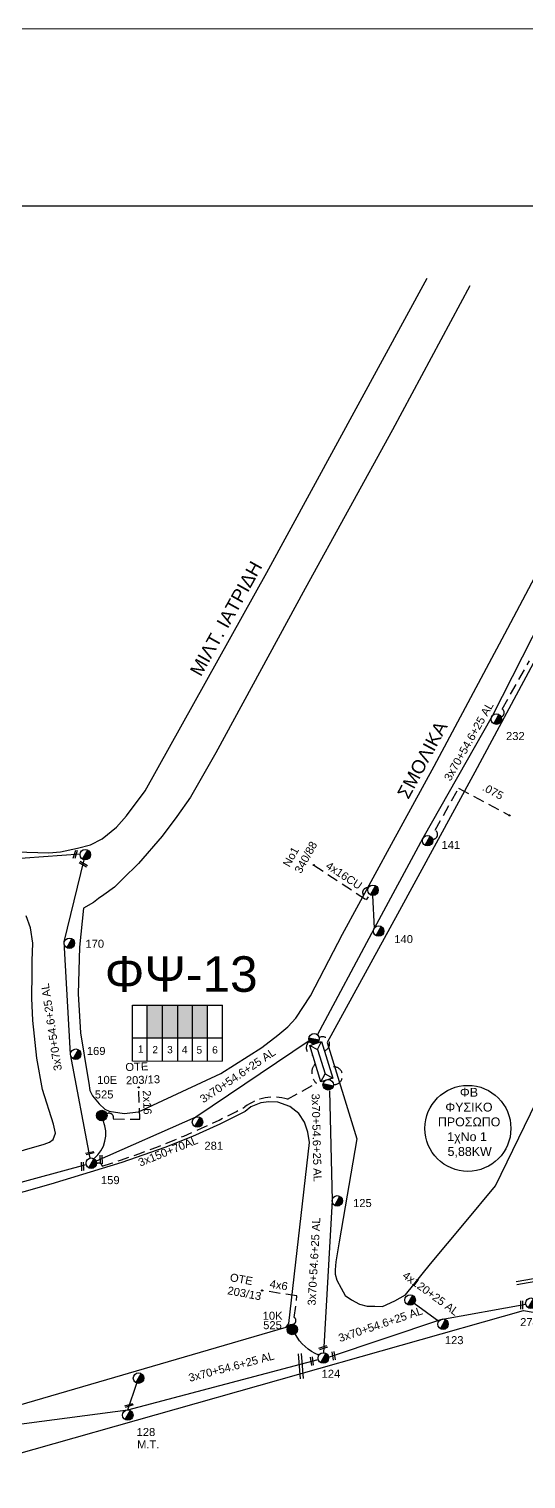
# Model space of a CAD drawing. Header units: millimetres. Extents: x 1421 to 11257, y 848 to 1896.
# Drawn here: x 9621.2 to 9733, y 1569.3 to 1895.5 of the extents above; entities that cross this region are included whole.
import ezdxf
from ezdxf.enums import TextEntityAlignment as Align

# ---------------------------------------------------------------- set-up
doc = ezdxf.new("R2010")
doc.units = ezdxf.units.MM
doc.linetypes.add('DASHED', pattern=[19.05, 12.7, -6.35])
for name, color, linetype, lineweight in [('2x16', 7, 'Continuous', 30), ('3x150+50 XLPE', 7, 'SYN_LINE', 30), ('3x150+70', 7, 'Continuous', 30), ('3x70+54.6+25 AL', 7, 'SYN_LINE', 30), ('4x120+25 AL', 7, 'SYN_LINE', 30), ('4x16CU', 7, 'Continuous', 30), ('4x6', 7, 'SYN_LINE', 30), ('Pillar Υποσταθμού', 7, 'SYN_LINE', 30), ('Άγνωστα', 7, 'Continuous', 30), ('Υπόγεια Καλώδια Δικτύου ΧΤ   .075', 7, 'DASHED', 30)]:
    doc.layers.add(name, color=color, linetype=linetype, lineweight=lineweight)
for name, color, linetype in [('TEXT ΚΑΛΩΔΙΩΝ', 7, 'Continuous'), ('Μηχανική τομή', 7, 'Continuous'), ('Στύλος Ξύλινος', 7, 'Continuous'), ('Στύλος Ξύλινος @ 1', 7, 'Continuous'), ('Στύλος ΦΜ', 7, 'Continuous'), ('Στύλος ΦΜ @ 1', 7, 'Continuous'), ('Συνδέσεις', 7, 'Continuous'), ('Τομή', 7, 'Continuous'), ('Υποσταθμός εναέριος 2 στύλων', 7, 'Continuous'), ('Υποσταθμός πόλεως', 7, 'Continuous'), ('Υπόβαθρο ΔΕΗ', 7, 'Continuous')]:
    doc.layers.add(name, color=color, linetype=linetype)
doc.styles.add('arial', font='ARIAL.TTF', dxfattribs={"height": 3})
doc.styles.get("Standard").update_dxf_attribs({"font": 'ARIAL.TTF', "height": 1.8})
doc.linetypes.add('SYN_LINE', pattern='A,0.5,-0.0001,["/\\/\\/\\/",Standard,S=0.1,R=0,X=0,Y=-0.05],-0.25', length=0.7501)

# ---------------------------------------------------------------- blocks, each defined once
blk = doc.blocks.new('ΥΠΑΡΧΩΝ ΤΣΙΜΕΝΤΕΝΙΟΣ ΣΤΥΛΟΣ')
at = {"layer": 'Στύλος ΦΜ'}
blk.add_hatch(color=7, dxfattribs=at).paths.add_polyline_path([(-1.29, -2.28, 0.574793), (2.62, 0, 0.268822), (1.3, 2.27)])
at = {"layer": 'Στύλος ΦΜ', "color": 7}
blk.add_line((-1.29, -2.28), (1.3, 2.27), dxfattribs=at)
blk.add_circle((0, 0), 2.62, dxfattribs=at)
at = {"layer": 'Στύλος ΦΜ', "flags": 4}
for tag, p in [('ΑΡΙΘΜΟΣ', (-4.68, 8.05)), ('ΤΥΠΟΣ', (-4.91, 3.03))]:
    blk.add_attdef(tag, p, '', height=4, dxfattribs=at)
blk = doc.blocks.new('ΥΠΑΡΧΩΝ ΞΥΛΙΝΟΣ ΣΤΥΛΟΣ')
at = {"layer": 'Στύλος Ξύλινος'}
h = blk.add_hatch(color=7, dxfattribs=at)
h.paths.add_polyline_path([(-2.62, 0, 0.270008), (-1.29, -2.28), (1.3, 2.27, 0.576266)])
h.paths.add_polyline_path([(-1.29, -2.28, 0.574793), (2.62, 0, 0.268822), (1.3, 2.27)])
at = {"layer": 'Στύλος Ξύλινος', "color": 7}
blk.add_line((-1.29, -2.28), (1.3, 2.27), dxfattribs=at)
blk.add_circle((0, 0), 2.62, dxfattribs=at)
at = {"layer": 'Στύλος Ξύλινος', "color": 1, "flags": 4}
for tag, p in [('ΑΡΙΘΜΟΣ', (-4.91, 8.6)), ('ΤΥΠΟΣ', (-4.85, 3.39))]:
    blk.add_attdef(tag, p, '', height=4, dxfattribs=at)
blk = doc.blocks.new('_ΣΥΝΔΕΣΗ')
at = {"layer": 'Συνδέσεις', "linetype": 'SYN_LINE', "ltscale": 40}
blk.add_hatch(color=256, dxfattribs=at).paths.add_polyline_path([(0.5, 0, 1), (-0.5, 0, 1)])
at = {"layer": 'Συνδέσεις'}
blk.add_circle((0, 0), 0.5, dxfattribs=at)
blk = doc.blocks.new('ΥΠΟΣΤΑΘΜΟΣ ΕΝΑΕΡΙΟΣ ΕΠΙ 2 ΣΤΥΛΩΝ')
at = {"layer": 'Υποσταθμός εναέριος 2 στύλων', "linetype": 'Continuous'}
for points in [[(-11.97, -2.11, 0.574793), (-8.45, -0.07, 0.268822), (-9.64, 1.98)], [(9.68, -2.15, 0.574793), (13.19, -0.1, 0.268822), (12.01, 1.95)]]:
    blk.add_hatch(color=256, dxfattribs=at).paths.add_polyline_path(points)
for p, q in [((-11.97, -2.11), (-9.64, 1.98)), ((9.68, -2.15), (12.01, 1.95))]:
    blk.add_line(p, q, dxfattribs=at)
for centre in [(-10.81, -0.07), (10.84, -0.1)]:
    blk.add_circle(centre, 2.36, dxfattribs=at)
at = {"layer": 'Υποσταθμός πόλεως', "linetype": 'Continuous', "ltscale": 40}
blk.add_lwpolyline([(-8.57, 2.82), (8.57, 2.82), (8.57, -2.82), (-8.57, -2.82)], close=True, dxfattribs=at)
for points in [[(-5.75, 0), (-8.57, 2.82)], [(-8.57, -2.82), (-5.75, 0)], [(-5.75, 0), (5.75, 0)], [(5.75, 0), (8.57, 2.82)], [(8.57, -2.82), (5.75, 0)]]:
    blk.add_lwpolyline(points, dxfattribs=at)
at = {"layer": 'Υποσταθμός εναέριος 2 στύλων', "ltscale": 40, "flags": 1}
for tag, p in [('ΜΕΤΑΣΧΗΜΑΤΙΣΜΟΣ', (14.09, 2.51)), ('ΙΣΧΥΣ', (14.07, -0.28)), ('ΑΡΙΘΜΟΣ', (14.19, -3))]:
    blk.add_attdef(tag, p, '', height=1.8, dxfattribs=at)
blk = doc.blocks.new('ΜΗΧΑΝΙΚΗ ΤΟΜΗ')
at = {"layer": 'Μηχανική τομή', "ltscale": 40}
for p, q in [((-3.8, 1.2), (3.8, 1.2)), ((3.8, -0.3), (-3.8, -0.3))]:
    blk.add_line(p, q, dxfattribs=at)
blk = doc.blocks.new('ΤΟΜΗ')
at = {"layer": 'Τομή', "ltscale": 40}
for p, q in [((11.3, -0.6), (-11.4, -0.6)), ((11.3, -3.4), (-11.4, -3.4))]:
    blk.add_line(p, q, dxfattribs=at)

msp = doc.modelspace()

# ---------------------------------------------------------------- hatches: boundary and pattern name
at = {"layer": 'Pillar Υποσταθμού', "linetype": 'Continuous', "lineweight": -3, "ltscale": 0.2}
h = msp.add_hatch(color=5, dxfattribs=at)
h.dxf.hatch_style = 1
h.paths.add_polyline_path([(9651.22, 1675.93), (9647.78, 1675.93), (9647.78, 1668.57), (9651.22, 1668.56)])
h = msp.add_hatch(color=27, dxfattribs=at)
h.dxf.hatch_style = 1
h.paths.add_polyline_path([(9654.66, 1675.93), (9651.22, 1675.93), (9651.22, 1668.56), (9654.66, 1668.56)])
h = msp.add_hatch(color=133, dxfattribs=at)
h.dxf.hatch_style = 1
h.paths.add_polyline_path([(9657.95, 1668.56), (9657.95, 1675.93), (9654.66, 1675.93), (9654.66, 1668.56)])
h = msp.add_hatch(color=30, dxfattribs=at)
h.dxf.hatch_style = 1
h.paths.add_polyline_path([(9661.34, 1668.56), (9661.34, 1675.93), (9658.04, 1675.93), (9658.04, 1668.56)])

# ---------------------------------------------------------------- linework, layer by layer
at = {"lineweight": -3, "ltscale": 15}
msp.add_lwpolyline([(10993.76, 1895.53), (8825.35, 1895.54), (8825.27, 848.33), (10993.76, 848.32)], close=True, dxfattribs=at)
at = {"lineweight": -3, "ltscale": 0.2}
msp.add_circle((9719.94, 1648.19), 9.67, dxfattribs=at)
at = {"layer": '2x16', "color": 5, "linetype": 'DASHED', "lineweight": -3, "ltscale": 0.2}
msp.add_lwpolyline([(9646.13, 1650.23), (9645.84, 1657.4)], dxfattribs=at)
at = {"layer": '3x150+50 XLPE', "color": 27, "linetype": 'DASHED', "lineweight": -3, "ltscale": 0.2}
for points in [[(9727.41, 1740.75, 0.627151), (9727.66, 1742.54), (9733.82, 1753.37)], [(9712.01, 1713.23, 0.775022), (9712.57, 1715.25), (9717.84, 1724.73)]]:
    msp.add_lwpolyline(points, format="xyb", dxfattribs=at)
at = {"layer": '3x150+50 XLPE', "color": 133, "linetype": 'DASHED', "lineweight": -3, "ltscale": 0.2}
for points in [[(9689.73, 1658.02, 1.258005), (9688.84, 1661.84, 10.024223)], [(9680.54, 1604.12, 0.690459), (9680.87, 1605.66), (9681.47, 1610.48)]]:
    msp.add_lwpolyline(points, format="xyb", dxfattribs=at)
at = {"layer": '3x150+50 XLPE', "color": 5, "linetype": 'DASHED', "lineweight": -3, "ltscale": 0.2}
msp.add_lwpolyline([(9638.67, 1651.43, -0.720707), (9640.13, 1650.34), (9646.13, 1650.23)], format="xyb", dxfattribs=at)
msp.add_arc((9685.19, 1666.34), 1.63, 122.1399, 263.444, dxfattribs=at)
at = {"layer": '3x150+50 XLPE', "color": 27, "linetype": 'DASHED', "lineweight": -3, "ltscale": 0.2}
msp.add_arc((9687.23, 1667.2), 1.59, 285.6568, 118.5819, dxfattribs=at)
at = {"layer": '3x150+70', "color": 30, "linetype": 'DASHED', "lineweight": -3, "ltscale": 0.2}
msp.add_lwpolyline([(9636.09, 1639.59, -0.982522), (9637.64, 1639.68, 0.045188), (9669.77, 1653.01, -0.247468), (9679.33, 1654.75), (9685.85, 1658.36, -0.427339), (9685.61, 1662.77)], format="xyb", dxfattribs=at)
at = {"layer": '3x70+54.6+25 AL', "color": 27, "linetype": 'SYN_LINE', "lineweight": -3, "ltscale": 15}
msp.add_lwpolyline([(9686.11, 1669.22), (9698.91, 1693.27), (9709.88, 1713.54), (9725.44, 1741.01), (9738.96, 1767.54), (9752.84, 1793.51), (9765.16, 1815.23)], dxfattribs=at)
at = {"layer": '3x70+54.6+25 AL', "color": 5, "linetype": 'SYN_LINE', "lineweight": -3, "ltscale": 15}
for points in [[(9632.66, 1709.85), (9607.84, 1708.09), (9587.23, 1689.76), (9562.43, 1679.99), (9536.88, 1672.16), (9509.12, 1664.63), (9484.49, 1658.37)], [(9634.95, 1641.5), (9630.51, 1664.92), (9629.12, 1690.13), (9633.56, 1708.63)], [(9684.23, 1667.89), (9658.73, 1650.74), (9636.27, 1640.83)]]:
    msp.add_lwpolyline(points, dxfattribs=at)
at = {"layer": '3x70+54.6+25 AL', "color": 27, "linetype": 'SYN_LINE', "lineweight": -3, "ltscale": 5}
msp.add_lwpolyline([(9698.91, 1693.27), (9698.54, 1700.59)], dxfattribs=at)
at = {"layer": '3x70+54.6+25 AL', "color": 133, "linetype": 'SYN_LINE', "lineweight": -3, "ltscale": 15}
for points in [[(9688.81, 1656.63), (9689.37, 1631.98), (9687.48, 1597.69)], [(9688.58, 1596.68), (9713.88, 1605.22), (9732.95, 1608.65)]]:
    msp.add_lwpolyline(points, dxfattribs=at)
at = {"layer": '3x70+54.6+25 AL', "color": 5, "linetype": 'SYN_LINE', "lineweight": -3, "ltscale": 10}
msp.add_lwpolyline([(9635.78, 1641.37, 0.341477), (9637.84, 1649.94, -2.601383)], format="xyb", dxfattribs=at)
at = {"layer": '3x70+54.6+25 AL', "color": 30, "linetype": 'SYN_LINE', "lineweight": -3, "ltscale": 15}
msp.add_lwpolyline([(9418.58, 1580.04), (9447.45, 1588.39), (9468.37, 1594.7), (9497.92, 1602.91), (9530.89, 1612.11), (9550.58, 1617.46), (9572.7, 1623.61), (9598.34, 1630.38), (9634.06, 1640.04)], dxfattribs=at)
at = {"layer": '3x70+54.6+25 AL', "color": 133, "linetype": 'SYN_LINE', "lineweight": -3, "ltscale": 9}
msp.add_lwpolyline([(9686.41, 1597.14, -0.180792), (9681.09, 1601.98, -1.832811)], format="xyb", dxfattribs=at)
at = {"layer": '3x70+54.6+25 AL', "color": 2, "linetype": 'SYN_LINE', "lineweight": -3, "ltscale": 15}
msp.add_lwpolyline([(9461.06, 1533.14), (9503.07, 1549.21), (9542.09, 1561.21), (9574.88, 1570.13), (9610.32, 1580.53), (9643.44, 1584.86), (9686.27, 1596.22)], dxfattribs=at)
at = {"layer": '3x70+54.6+25 AL', "color": 2, "linetype": 'SYN_LINE', "lineweight": -3, "ltscale": 5}
msp.add_lwpolyline([(9643.44, 1584.86), (9645.46, 1590.88)], dxfattribs=at)
at = {"layer": '4x120+25 AL', "color": 133, "linetype": 'SYN_LINE', "lineweight": -3, "ltscale": 7}
msp.add_lwpolyline([(9707.88, 1608.87), (9713.4, 1604.83)], dxfattribs=at)
at = {"layer": '4x16CU', "color": 27, "linetype": 'DASHED', "lineweight": -3, "ltscale": 0.2}
msp.add_lwpolyline([(9685.25, 1707.44), (9697.15, 1699.58), (9697.57, 1700.25, -1.276596), (9697.52, 1702.28, 3.140682)], format="xyb", dxfattribs=at)
at = {"layer": '4x6', "color": 133, "linetype": 'DASHED', "lineweight": -3, "ltscale": 0.2}
msp.add_lwpolyline([(9681.47, 1610.48), (9673.61, 1611.7)], dxfattribs=at)
at = {"layer": 'Pillar Υποσταθμού', "linetype": 'Continuous', "lineweight": -3, "ltscale": 40}
for points in [[(9644.45, 1663.29), (9644.45, 1675.93), (9664.74, 1675.93)], [(9647.78, 1663.29), (9647.78, 1675.93)], [(9651.22, 1663.28), (9651.22, 1675.93)], [(9654.66, 1663.28), (9654.66, 1675.93)], [(9657.95, 1663.28), (9657.95, 1675.93)], [(9661.34, 1663.27), (9661.34, 1675.93)], [(9664.74, 1663.39), (9664.74, 1675.93)], [(9644.45, 1668.57), (9664.74, 1668.55)], [(9664.74, 1663.26), (9664.74, 1663.26), (9644.45, 1663.29)]]:
    msp.add_lwpolyline(points, dxfattribs=at)
at = {"layer": 'Υπόβαθρο ΔΕΗ', "lineweight": -3, "ltscale": 15}
msp.add_lwpolyline([(10855.44, 1855.69), (8838.35, 1855.69), (8838.27, 861.33), (10836.6, 861.33)], close=True, dxfattribs=at)
at = {"layer": 'Υπόβαθρο ΔΕΗ', "lineweight": -3, "ltscale": 0.1}
for points in [[(9618.21, 1710.43), (9625.6, 1710.22), (9628.29, 1710.44), (9632.09, 1711.21), (9635.04, 1711.98), (9637.65, 1713.33), (9640.84, 1715.97), (9643.15, 1718.5), (9647.35, 1724.11), (9674.68, 1773.22), (9710.79, 1839.51)], [(9720.41, 1837.75), (9702.98, 1805.37), (9683.33, 1769.63), (9663.18, 1732.72), (9657.52, 1722.69), (9654.46, 1718.38), (9651.15, 1713.9), (9645.84, 1707.81), (9642.3, 1704.3), (9640.42, 1702.44), (9638.05, 1700.76), (9636.83, 1699.9), (9635.7, 1699), (9633.46, 1697.74), (9632.57, 1688.97), (9632.21, 1678.45), (9632.73, 1669.71), (9634.33, 1660.11), (9634.61, 1658.39), (9634.89, 1656.69), (9635.49, 1655.53), (9636.93, 1653.74), (9638.23, 1652.54), (9639.22, 1652.04), (9642.59, 1651.56), (9645.82, 1651.9), (9664.31, 1660.53), (9673.57, 1666.36), (9677.19, 1669.19), (9679.39, 1671.03), (9681.2, 1673.02), (9684.5, 1678.01), (9691.75, 1691.89), (9702.77, 1712.14), (9712.32, 1729.68), (9728.27, 1759.46), (9744.37, 1789.9)], [(9760.91, 1801.68), (9721.51, 1728.36), (9704.08, 1696.38), (9688.27, 1667.5), (9694.96, 1645.87), (9691, 1622.67), (9690.22, 1618.14), (9690.06, 1616.39), (9690.09, 1615.37), (9690.46, 1614.02), (9691.39, 1612.27), (9692.31, 1610.55), (9693.77, 1609.58), (9695.52, 1608.65), (9697.3, 1608.19), (9699.02, 1608.16), (9700.73, 1608.13), (9703.49, 1609.37), (9705.87, 1610.75), (9711.51, 1617.68), (9719.15, 1626.86), (9726.17, 1635.27), (9748.4, 1681.09)], [(9541.14, 1620.67), (9624.55, 1644.64), (9625.76, 1645.1), (9626.61, 1645.7), (9627.17, 1647.08), (9626.71, 1649.1), (9624.2, 1656.92), (9622.96, 1663.98), (9622.07, 1672.43), (9621.8, 1677.45), (9621.89, 1683.24), (9621.89, 1685.89), (9622.07, 1689.84), (9621.51, 1693.34), (9620.54, 1696.01)], [(9509.81, 1554.11), (9679.07, 1603.47), (9679.65, 1604.31), (9684.32, 1645), (9683.95, 1647.33), (9683.2, 1649.57), (9681.91, 1651.51), (9679.9, 1653.08), (9677.16, 1654.07), (9675.16, 1654.19), (9673.31, 1653.9), (9671.11, 1653.01), (9669.81, 1651.99), (9664.09, 1649.1), (9657.93, 1646.34), (9651.71, 1643.91), (9642.08, 1640.49), (9626.11, 1635.64), (9595.66, 1627.02)], [(9594.71, 1568.22), (9732.44, 1607.24), (9734.59, 1606.85), (9737.31, 1605.87), (9739.47, 1604.73), (9742.3, 1602.65), (9744.02, 1600.5), (9745.57, 1597.9), (9746.6, 1595.72), (9747, 1592.18), (9746.64, 1587.63), (9746.2, 1585.1), (9744.92, 1581.47), (9743.33, 1578.33), (9741.69, 1575.03), (9739.41, 1572.02), (9736.86, 1568.59)]]:
    msp.add_lwpolyline(points, dxfattribs=at)
at = {"layer": 'Υπόγεια Καλώδια Δικτύου ΧΤ   .075', "color": 27, "linetype": 'DASHED', "lineweight": -3, "ltscale": 0.2}
msp.add_lwpolyline([(9717.84, 1724.73), (9729.29, 1718.62)], dxfattribs=at)

# ---------------------------------------------------------------- block references
at = {"layer": 'Μηχανική τομή', "lineweight": -3}
for p, xscale, yscale, zscale, rotation in [((9631.69, 1709.82), 0.2499999999999678, 0.2499999999999678, 0.2499999999999678, 72.82093744066925), ((9633.33, 1707.54), 0.2499999999999678, 0.2499999999999678, 0.2499999999999678, 329.3247310657928), ((9634.91, 1642.51), 0.2499999999999677, 0.2499999999999677, 0.2499999999999677, 13.23335435370949), ((9637.33, 1641.18), 0.2499999999999678, 0.2499999999999678, 0.2499999999999678, 272.589115222928), ((9633.07, 1639.61), 0.2499999999999678, 0.2499999999999678, 0.2499999999999678, 272.589115222928), ((9732.13, 1608.44), 0.2499999999999678, 0.2499999999999678, 0.2499999999999678, 89.91428083369794), ((9687.41, 1598.75), 0.2499999999999678, 0.2499999999999678, 0.2499999999999678, 17.1302935567049), ((9684.94, 1595.84), 0.2499999999999678, 0.2499999999999678, 0.2499999999999678, 98.52171120227406), ((9689.83, 1597.05), 0.2499999999999678, 0.2499999999999678, 0.2499999999999678, 98.52171120227405), ((9643.72, 1585.75), 0.2499999999999678, 0.2499999999999678, 0.2499999999999678, 17.1302935567049)]:
    msp.add_blockref('ΜΗΧΑΝΙΚΗ ΤΟΜΗ', p, dxfattribs=dict(at, xscale=xscale, yscale=yscale, zscale=zscale, rotation=rotation))
at = {"layer": 'Στύλος Ξύλινος @ 1', "lineweight": -3, "ltscale": 40}
ref = msp.add_blockref('ΥΠΑΡΧΩΝ ΞΥΛΙΝΟΣ ΣΤΥΛΟΣ', (9637.55, 1651.08), dxfattribs=dict(at, xscale=0.4499999999998181, yscale=0.4499999999998181, zscale=0.4499999999998181))
ref.add_attrib('ΤΥΠΟΣ', '10E', (9636.53, 1658.2), dxfattribs={"layer": 'Στύλος Ξύλινος', "height": 1.8, "flags": 4})
ref.add_attrib('ΑΡΙΘΜΟΣ', '525', (9635.98, 1654.92), dxfattribs={"layer": 'Στύλος Ξύλινος', "height": 1.8, "flags": 4})
ref = msp.add_blockref('ΥΠΑΡΧΩΝ ΞΥΛΙΝΟΣ ΣΤΥΛΟΣ', (9680.42, 1602.95), dxfattribs=dict(at, xscale=0.4499999999998181, yscale=0.4499999999998181, zscale=0.4499999999998181))
ref.add_attrib('ΤΥΠΟΣ', '10K', (9673.76, 1605.14), dxfattribs={"layer": 'Στύλος Ξύλινος', "height": 1.8, "flags": 4})
ref.add_attrib('ΑΡΙΘΜΟΣ', '525', (9673.87, 1603.01), dxfattribs={"layer": 'Στύλος Ξύλινος', "height": 1.8, "flags": 4})
at = {"layer": 'Στύλος ΦΜ @ 1', "color": 1, "lineweight": -3, "ltscale": 40}
ref = msp.add_blockref('ΥΠΑΡΧΩΝ ΤΣΙΜΕΝΤΕΝΙΟΣ ΣΤΥΛΟΣ', (9726.34, 1740.26), dxfattribs=dict(at, xscale=0.4499999999998181, yscale=0.4499999999998181, zscale=0.4499999999998181))
ref.add_attrib('ΑΡΙΘΜΟΣ', '232', (9728.52, 1735.56), dxfattribs={"layer": 'Στύλος ΦΜ', "height": 1.8, "flags": 4})
ref = msp.add_blockref('ΥΠΑΡΧΩΝ ΤΣΙΜΕΝΤΕΝΙΟΣ ΣΤΥΛΟΣ', (9710.87, 1712.91), dxfattribs=dict(at, xscale=0.4499999999998181, yscale=0.4499999999998181, zscale=0.4499999999998181))
ref.add_attrib('ΑΡΙΘΜΟΣ', '141', (9714, 1711.05), dxfattribs={"layer": 'Στύλος ΦΜ', "height": 1.8, "flags": 4})
at = {"layer": 'Στύλος ΦΜ @ 1', "color": 1, "lineweight": -3, "ltscale": 40, "xscale": 0.4499999999998181, "yscale": 0.4499999999998181, "zscale": 0.4499999999998181}
for p in [(9633.83, 1709.78), (9698.58, 1701.76), (9706.94, 1609.57), (9645.83, 1592)]:
    msp.add_blockref('ΥΠΑΡΧΩΝ ΤΣΙΜΕΝΤΕΝΙΟΣ ΣΤΥΛΟΣ', p, dxfattribs=at)
at = {"layer": 'Στύλος ΦΜ @ 1', "color": 1, "lineweight": -3, "ltscale": 40}
ref = msp.add_blockref('ΥΠΑΡΧΩΝ ΤΣΙΜΕΝΤΕΝΙΟΣ ΣΤΥΛΟΣ', (9699.86, 1692.58), dxfattribs=dict(at, xscale=0.4499999999998181, yscale=0.4499999999998181, zscale=0.4499999999998181))
ref.add_attrib('ΑΡΙΘΜΟΣ', '140', (9703.38, 1689.87), dxfattribs={"layer": 'Στύλος ΦΜ', "height": 1.8, "flags": 4})
ref = msp.add_blockref('ΥΠΑΡΧΩΝ ΤΣΙΜΕΝΤΕΝΙΟΣ ΣΤΥΛΟΣ', (9630.26, 1689.84), dxfattribs=dict(at, xscale=0.4499999999998181, yscale=0.4499999999998181, zscale=0.4499999999998181))
ref.add_attrib('ΑΡΙΘΜΟΣ', '170', (9633.87, 1688.83), dxfattribs={"layer": 'Στύλος ΦΜ', "height": 1.8, "flags": 4})
ref = msp.add_blockref('ΥΠΑΡΧΩΝ ΤΣΙΜΕΝΤΕΝΙΟΣ ΣΤΥΛΟΣ', (9631.69, 1664.88), dxfattribs=dict(at, xscale=0.4499999999998181, yscale=0.4499999999998181, zscale=0.4499999999998181))
ref.add_attrib('ΑΡΙΘΜΟΣ', '169', (9634.19, 1664.71), dxfattribs={"layer": 'Στύλος ΦΜ', "height": 1.8, "flags": 4})
ref = msp.add_blockref('ΥΠΑΡΧΩΝ ΤΣΙΜΕΝΤΕΝΙΟΣ ΣΤΥΛΟΣ', (9659.09, 1649.62), dxfattribs=dict(at, xscale=0.4499999999998181, yscale=0.4499999999998181, zscale=0.4499999999998181))
ref.add_attrib('ΑΡΙΘΜΟΣ', '281', (9660.65, 1643.39), dxfattribs={"layer": 'Στύλος ΦΜ', "height": 1.8, "flags": 4})
ref = msp.add_blockref('ΥΠΑΡΧΩΝ ΤΣΙΜΕΝΤΕΝΙΟΣ ΣΤΥΛΟΣ', (9635.19, 1640.35), dxfattribs=dict(at, xscale=0.4499999999998181, yscale=0.4499999999998181, zscale=0.4499999999998181))
ref.add_attrib('ΑΡΙΘΜΟΣ', '159', (9637.37, 1635.65), dxfattribs={"layer": 'Στύλος ΦΜ', "height": 1.8, "flags": 4})
ref = msp.add_blockref('ΥΠΑΡΧΩΝ ΤΣΙΜΕΝΤΕΝΙΟΣ ΣΤΥΛΟΣ', (9690.54, 1631.88), dxfattribs=dict(at, xscale=0.4499999999998181, yscale=0.4499999999998181, zscale=0.4499999999998181))
ref.add_attrib('ΑΡΙΘΜΟΣ', '125', (9694.1, 1630.49), dxfattribs={"layer": 'Στύλος ΦΜ', "height": 1.8, "flags": 4})
ref = msp.add_blockref('ΥΠΑΡΧΩΝ ΤΣΙΜΕΝΤΕΝΙΟΣ ΣΤΥΛΟΣ', (9734.11, 1608.86), dxfattribs=dict(at, xscale=0.4499999999998181, yscale=0.4499999999998181, zscale=0.4499999999998181))
ref.add_attrib('ΑΡΙΘΜΟΣ', '274', (9731.69, 1603.7), dxfattribs={"layer": 'Στύλος ΦΜ', "height": 1.8, "flags": 4})
ref = msp.add_blockref('ΥΠΑΡΧΩΝ ΤΣΙΜΕΝΤΕΝΙΟΣ ΣΤΥΛΟΣ', (9714.35, 1604.13), dxfattribs=dict(at, xscale=0.4499999999998181, yscale=0.4499999999998181, zscale=0.4499999999998181))
ref.add_attrib('ΑΡΙΘΜΟΣ', '123', (9714.75, 1599.64), dxfattribs={"layer": 'Στύλος ΦΜ', "height": 1.8, "flags": 4})
ref = msp.add_blockref('ΥΠΑΡΧΩΝ ΤΣΙΜΕΝΤΕΝΙΟΣ ΣΤΥΛΟΣ', (9687.41, 1596.52), dxfattribs=dict(at, xscale=0.4499999999998181, yscale=0.4499999999998181, zscale=0.4499999999998181))
ref.add_attrib('ΑΡΙΘΜΟΣ', '124', (9687.02, 1592.08), dxfattribs={"layer": 'Στύλος ΦΜ', "height": 1.8, "flags": 4})
ref = msp.add_blockref('ΥΠΑΡΧΩΝ ΤΣΙΜΕΝΤΕΝΙΟΣ ΣΤΥΛΟΣ', (9643.41, 1583.68), dxfattribs=dict(at, xscale=0.4499999999998181, yscale=0.4499999999998181, zscale=0.4499999999998181))
ref.add_attrib('ΤΥΠΟΣ', 'M.T.', (9645.5, 1576.19), dxfattribs={"layer": 'Στύλος ΦΜ', "height": 1.8, "flags": 4})
ref.add_attrib('ΑΡΙΘΜΟΣ', '128', (9645.39, 1578.97), dxfattribs={"layer": 'Στύλος ΦΜ', "height": 1.8, "flags": 4})
at = {"layer": 'Συνδέσεις', "lineweight": -3, "xscale": 0.25, "yscale": 0.25, "zscale": 0.25}
for p in [(9729.29, 1718.62), (9685.25, 1707.44), (9645.84, 1657.4), (9673.61, 1611.7)]:
    msp.add_blockref('_ΣΥΝΔΕΣΗ', p, dxfattribs=at)
at = {"layer": 'Τομή', "lineweight": -3}
for p, xscale, yscale, zscale, rotation in [((9733.59, 1614.31), 0.2499999999999998, 0.2499999999999998, 0.2499999999999998, 10.36194366383341), ((9681.8, 1594.65), 0.2499999999999997, 0.2499999999999997, 0.2499999999999997, 94.58945744210061)]:
    msp.add_blockref('ΤΟΜΗ', p, dxfattribs=dict(at, xscale=xscale, yscale=yscale, zscale=zscale, rotation=rotation))
at = {"layer": 'Υποσταθμός εναέριος 2 στύλων', "lineweight": -3, "xscale": 0.4999999999994067, "yscale": 0.4999999999994067, "zscale": 0.4999999999994067, "rotation": 287.2061518725197}
msp.add_blockref('ΥΠΟΣΤΑΘΜΟΣ ΕΝΑΕΡΙΟΣ ΕΠΙ 2 ΣΤΥΛΩΝ', (9686.95, 1663.19), dxfattribs=at)

# ---------------------------------------------------------------- texts
at = {"layer": 'Pillar Υποσταθμού', "linetype": 'Continuous', "lineweight": -3, "ltscale": 30, "char_height": 1.63, "width": 11.2573, "attachment_point": 1}
for s, insert in [('1', (9645.69, 1666.85)), ('2', (9648.93, 1666.72)), ('3', (9652.26, 1666.72)), ('4', (9655.57, 1666.72)), ('5', (9658.87, 1666.64)), ('6', (9662.39, 1666.66))]:
    msp.add_mtext(s, dxfattribs=dict(at, insert=insert))
at = {"layer": 'TEXT ΚΑΛΩΔΙΩΝ', "lineweight": -3, "ltscale": 15, "style": 'arial'}
for s, rotation, p in [('3x70+54.6+25 AL', 60.4674, (9720.12, 1735.26)), ('4x16CU', 326.5345, (9692.06, 1705.09)), ('3x70+54.6+25 AL', 33.9072, (9668.13, 1660.09)), ('2x16', 272.3616, (9647.78, 1654.03)), ('3x70+54.6+25 AL', 271.3016, (9685.9, 1646.1)), ('3x150+70AL', 21.8064, (9652.45, 1643.04)), ('3x70+54.6+25 AL', 86.8463, (9685.3, 1618.24)), ('4x120+25 AL', 323.8064, (9711.59, 1611.06)), ('4x6', 351.1687, (9677.38, 1612.94)), ('3x70+54.6+25 AL', 18.6482, (9700.27, 1604.11)), ('3x70+54.6+25 AL', 14.8538, (9666.72, 1594.57))]:
    msp.add_text(s, height=1.8, rotation=rotation, dxfattribs=at).set_placement(p, align=Align.MIDDLE_CENTER)
at = {"layer": 'TEXT ΚΑΛΩΔΙΩΝ', "lineweight": -3, "ltscale": 0.2, "style": 'arial'}
for s, rotation, p in [('  .075', 331.9005, (9724.97, 1724.32)), ('3x70+54.6+25 AL', 98.6091, (9626.21, 1670.99))]:
    msp.add_text(s, height=1.8, rotation=rotation, dxfattribs=at).set_placement(p, align=Align.MIDDLE_CENTER)
at = {"layer": 'Άγνωστα', "lineweight": -3, "ltscale": 0.2, "char_height": 1.8, "width": 18.6352, "attachment_point": 1, "style": 'arial'}
for s, insert, rotation in [('No1\\P340/88', (9678.19, 1707.71), 61), ('OTE\\P203/13', (9642.82, 1662.87), 2.2411), ('OTE\\P203/13', (9666.6, 1615.62), 349.3258)]:
    msp.add_mtext(s, dxfattribs=dict(at, insert=insert, rotation=rotation))
at = {"layer": 'Υπόβαθρο ΔΕΗ', "lineweight": -3, "ltscale": 0.1, "style": 'arial'}
for s, rotation, p in [('ΜΙΛΤ. ΙΑΤΡΙΔΗ', 60.9063, (9665.51, 1762.9)), ('ΣΜΟΛΙΚΑ', 61.825, (9709.67, 1731.1))]:
    msp.add_text(s, height=3, rotation=rotation, dxfattribs=at).set_placement(p, align=Align.MIDDLE_CENTER)
at = {"layer": 'Υπόβαθρο ΔΕΗ', "lineweight": -3, "attachment_point": 1}
for s, insert, char_height, width in [('ΦΨ-13', (9638.22, 1686.91), 8, 84.6573), ('{\\W8.64836; }ΦΒ \\P{\\W4.42067; }ΦΥΣΙΚΟ \\P{\\W2.28183; }ΠΡΟΣΩΠΟ', (9711.42, 1657.31), 2, 17.2548), ('{\\W5.64925; }1χΝο 1\\P{\\W5.75643; }5,88KW', (9710.9, 1647.32), 2, 17.2548)]:
    msp.add_mtext(s, dxfattribs=dict(at, insert=insert, char_height=char_height, width=width))

doc.saveas('drawing.dxf')
